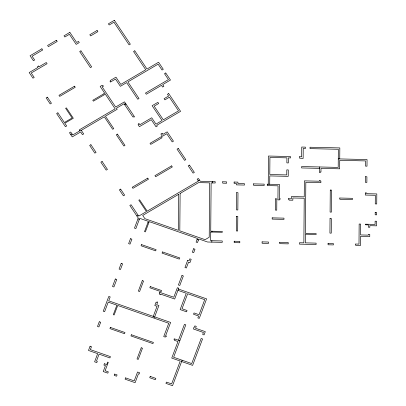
<?xml version="1.0" encoding="UTF-8"?>
<svg xmlns="http://www.w3.org/2000/svg" width="406" height="406" viewBox="0 0 406 406"><rect width="100%" height="100%" fill="white"/><g stroke="black" fill="none" stroke-linecap="round" stroke-linejoin="round"><path stroke-width="0.61" d="M211.83 242.113L211.841 240.722M211.912 232.049L211.917 231.212M212.302 182.928L212.313 181.533M268.239 184.217L268.462 156.031L290.529 156.543L290.518 157.934L288.382 157.883L288.341 162.938L286.864 162.902L286.905 157.853L269.929 157.462L269.792 174.529L286.768 174.92L286.809 169.87L288.285 169.906L288.235 176.346L269.782 175.925L269.716 184.248M319.527 166.962L319.486 172.575L320.222 172.591L320.227 171.961L320.963 171.982L320.994 168.394L339.665 168.82L339.731 160.324L365.562 160.918L365.522 166.14L366.999 166.176L367.049 159.558L338.269 158.893M339.746 158.929L339.832 147.921L310.017 147.236L310.006 148.626L338.345 149.281L338.198 167.394L301.597 166.551L301.587 167.947L319.517 168.358M153.255 316.381L157.036 306.322L154.808 305.54L156.056 302.211L156.757 302.455L156.975 301.866L157.67 302.11L156.691 304.723L158.919 305.5L154.402 317.517L153.255 316.381L108.712 300.836L110.183 296.913L108.793 296.431L103.246 311.194L104.636 311.676L108.219 302.14L116.882 305.165L113.299 314.701L114.137 314.995L117.72 305.454L168.734 323.262L163.725 336.589L165.328 337.147L165.572 336.493L166.196 336.711L166.445 336.056L165.607 335.767L170.616 322.44L154.645 316.868M178.447 340.248L184.415 324.374L185.806 324.861L173.631 357.26L191.723 363.578L201.153 338.492L202.543 338.98L192.627 365.37L181.629 361.528M182.121 360.223L172.545 385.7L165.932 383.391L166.424 382.087L171.647 383.909L180.239 361.046L171.748 358.082L177.96 341.553L174.372 340.304L174.621 339.649L173.991 339.431L174.24 338.777L179.843 340.735M70.822 134.767L72.065 134.036M124.373 104.23L125.616 103.5M81.296 130.351L104.306 116.837L112.65 129.301L113.771 128.646L105.428 116.182L117.182 109.28L116.466 108.209L124.053 103.753L132.914 116.989L133.533 116.623L133.894 117.161L134.513 116.796L124.505 101.835L115.674 107.022L102.205 86.899L103.449 86.168L103.053 85.575L102.49 85.905L102.094 85.311L100.165 86.442L115.142 108.823L79.256 129.895L79.855 130.783L72.699 134.985L70.715 132.016L69.472 132.747L72.253 136.903L80.647 131.97L82.433 134.645L83.677 133.914L81.296 130.351L79.652 130.488M124.769 104.824L126.012 104.093M136.863 215.962L138.106 215.231M198.209 180.766L199.453 180.036M137.933 218.89L139.324 219.377M147.992 222.402L148.824 222.691M197.057 239.525L198.448 240.012M178.447 289.042L206.598 298.867L199.26 318.395L197.864 317.908L198.58 316.015L193.53 314.254L194.022 312.95L199.067 314.711L204.715 299.684L187.663 293.736L182.02 308.758L187.064 310.519L186.572 311.828L180.137 309.58L186.273 293.249L177.955 290.346M178.625 194.332L178.341 230.334L144.876 218.651L142.714 215.424L178.625 194.332M180.112 193.464L179.812 230.847L205.096 239.672L209.212 237.256L209.643 182.867L198.585 182.614L180.112 193.464M210.729 232.019L210.658 240.692L222.244 240.961L222.234 242.357L207.588 242.017L198.844 238.967L197.489 242.56L196.098 242.072L197.448 238.479L149.22 221.646L145.363 231.902L144.531 231.613L148.383 221.356L139.72 218.332L135.863 228.588L134.472 228.101L138.253 218.042L129.829 205.456L131.077 204.725L138.705 216.124L146.444 211.577L138.816 200.178L139.562 199.742L147.19 211.14L198.407 181.061L197.159 179.193L198.402 178.462L200.275 181.259L215.19 181.599L215.18 182.994L211.12 182.903L210.734 231.187L222.321 231.45L222.315 232.288L210.729 232.019M222.716 181.776L222.706 183.167L226.584 183.258L226.594 181.863L222.716 181.776M234.12 182.035L234.11 183.431L236.434 183.482L236.424 184.877L244.468 185.06L244.478 183.669L237.911 183.517L237.921 182.127L234.12 182.035M234.201 241.235L234.191 242.631L239.799 242.758L239.809 241.367L234.201 241.235M236.465 216.342L236.353 230.973L237.677 231.004L237.794 216.373L236.465 216.342M236.657 192.652L236.52 209.932L237.845 209.963L237.982 192.683L236.657 192.652M253.481 183.877L253.471 185.268L264.169 185.517L264.179 184.121L253.481 183.877M262.098 241.88L262.088 243.27L268.508 243.422L268.518 242.027L262.098 241.88M267.28 184.192L267.27 185.588L278.044 185.836L277.932 199.874L279.48 199.909L279.49 199.214L280.15 199.229L280.155 198.534L279.419 198.514L279.531 184.476L267.28 184.192M272.177 217.86L272.172 219.113L283.977 219.387L283.987 218.134L272.177 217.86M275.507 198.844L275.415 210.13L276.745 210.161L276.831 198.874L275.507 198.844M279.734 242.286L279.724 243.676L288.209 243.874L288.224 242.478L279.734 242.286M288.422 198.722L288.417 199.417L289.082 199.432L289.077 200.133L292.838 200.219L292.858 197.986L304.221 198.25L303.866 242.839L299.44 242.737L299.43 244.133L316.107 244.513L316.117 243.123L305.342 242.874L305.413 234.201L316.188 234.45L316.193 233.612L305.419 233.364L305.825 182.294L320.882 182.639L320.892 181.035L320.156 181.02L320.161 180.396L319.42 180.376L319.415 181.213L304.363 180.868L304.236 196.854L291.391 196.56L291.376 198.788L288.422 198.722M299.532 156.746L299.521 158.142L303.135 158.436L303.216 148.469L305.429 148.52L305.444 147.129L301.749 147.043L301.673 156.797L299.532 156.746M328.073 243.397L328.063 244.793L333.377 244.914L333.387 243.519L328.073 243.397M330.042 218.494L329.926 233.125L331.255 233.156L331.372 218.524L330.042 218.494M330.271 190.069L330.093 212.084L331.423 212.115L331.595 190.099L330.271 190.069M339.802 198.021L339.792 199.275L352.413 199.569L352.423 198.316L339.802 198.021M355.676 244.031L355.661 245.427L360.462 245.539L360.533 236.338L369.759 236.551L369.775 234.358L368.298 234.323L368.293 235.125L360.543 234.947L360.629 224.076L359.153 224.046L358.995 244.107L355.676 244.031M365.309 192.967L365.288 195.058L375.327 195.286L375.256 203.929L376.732 203.959L376.814 193.926L366.775 193.698L366.785 193.002L365.309 192.967M365.436 176.732L365.39 182.375L366.867 182.411L366.912 176.767L365.436 176.732M365.573 224.193L365.573 224.817L368.374 224.883L368.354 227.218L369.83 227.253L369.846 225.685L376.56 225.837L376.595 221.24L375.119 221.204L375.093 224.411L365.573 224.193M375.19 212.424L375.169 214.794L376.646 214.83L376.666 212.46L375.19 212.424M90.086 346.206L88.488 350.454L97.673 353.656L94.608 361.822L96.801 362.588L97.288 361.284L96.491 361.005L99.069 354.144L109.924 357.935L110.417 356.625L90.371 349.632L91.477 346.694L90.086 346.206M99.267 321.775L97.501 326.48L98.891 326.962L100.658 322.262L99.267 321.775M115.345 278.988L112.523 286.499L113.913 286.986L116.74 279.475L115.345 278.988M121.216 263.377L119.08 269.056L120.47 269.543L122.607 263.859L121.216 263.377M130.493 238.682L128.631 243.646L130.021 244.133L131.889 239.17L130.493 238.682M110.371 327.424L109.93 328.601L124.54 333.702L124.982 332.524L110.371 327.424M141.501 244.595L141.06 245.767L155.676 250.867L156.117 249.695L141.501 244.595M104.388 363.761L103.895 365.065L105.464 365.613L103.231 371.556L107.823 373.16L108.316 371.855L105.113 370.739L108.28 362.309L107.651 362.091L106.722 364.573L104.388 363.761M142.283 280.632L138.355 291.082L139.608 291.518L143.536 281.069L142.283 280.632M114.715 374.088L114.223 375.398L116.593 376.22L117.08 374.916L114.715 374.088M131.387 334.757L130.945 335.935L152.94 343.608L153.382 342.436L131.387 334.757M162.517 251.928L162.075 253.105L179.335 259.13L179.777 257.952L162.517 251.928M150.276 286.595L149.834 287.773L161.111 291.706L161.552 290.534L150.276 286.595M125.576 377.879L125.084 379.184L135.107 382.68L138.446 373.799L139.141 374.043L139.628 372.733L137.543 372.008L134.203 380.889L125.576 377.879M159.766 292.345L159.248 293.721L159.949 293.964L159.725 294.548L160.421 294.792L160.664 294.142L174.692 299.034L178.767 288.189L177.376 287.707L173.788 297.243L159.766 292.345M141.212 347.795L137.01 358.965L138.263 359.401L142.465 348.231L141.212 347.795M181.964 275.491L178.407 284.961L179.797 285.448L183.355 275.973L181.964 275.491M187.638 260.398L184.958 267.518L186.354 268.006L188.536 262.19L189.927 262.677L191.196 259.312L189.8 258.825L189.029 260.885L187.638 260.398M193.596 248.736L192.307 252.167L193.698 252.649L194.987 249.218L193.596 248.736M150.21 376.428L149.718 377.732L155.356 379.701L155.848 378.392L150.21 376.428M193.951 327.703L193.459 329.007L203.411 332.484L202.675 334.442L204.066 334.925L205.294 331.661L195.55 328.261L196.26 326.368L194.87 325.881L193.951 327.703M41.884 48.811L30.064 55.754L33.383 60.707L34.627 59.976L32.104 56.211L42.681 49.999L41.884 48.811M56.439 40.265L47.603 45.452L48.4 46.639L57.231 41.453L56.439 40.265M69.873 32.378L64.026 35.809L64.818 36.997L69.421 34.297L76.176 44.386L79.287 42.559L78.49 41.371L76.627 42.468L69.873 32.378M97.085 30.455L89.812 34.728L90.604 35.911L97.882 31.643L97.085 30.455M114.375 20.3L108.407 23.807L109.199 24.994L113.929 22.218L129.103 44.893L130.346 44.163L114.375 20.3M38.682 66.031L37.438 66.762L37.895 67.447L29.186 72.557L32.962 78.196L34.206 77.465L31.226 73.014L47.086 63.701L46.289 62.514L39.138 66.716L38.682 66.031M80.936 50.851L79.693 51.582L90.421 67.609L91.665 66.878L80.936 50.851M47.395 97.176L46.152 97.902L50.202 103.956L51.445 103.231L47.395 97.176M74.531 86.199L58.982 95.329L59.697 96.4L75.247 87.27L74.531 86.199M134.797 50.811L133.554 51.542L145.749 69.761L120.81 84.407L115.964 77.165L110.178 80.566L110.574 81.159L110.016 81.484L110.412 82.078L115.512 79.084L120.359 86.326L126.642 82.636L137.766 99.257L139.009 98.526L127.885 81.905L158.112 64.158L162.045 70.035L163.288 69.304L158.563 62.24L146.992 69.035L134.797 50.811M57.88 112.843L56.637 113.573L65.417 126.692L66.66 125.961L64.833 123.231L73.324 118.247L66.371 107.859L65.625 108.295L72.101 117.973L64.356 122.521L57.88 112.843M103.865 93.781L92.791 100.282L93.39 101.17L104.459 94.669L103.865 93.781M165.755 72.984L164.511 73.714L168.444 79.591L145.49 93.065L146.287 94.253L161.461 85.341L162.613 87.067L163.857 86.336L162.704 84.61L170.479 80.048L165.755 72.984M168.703 93.578L167.46 94.304L168.612 96.029L164.105 98.673L164.897 99.861L169.409 97.217L178.544 110.868L163.308 119.816L154.168 106.164L158.68 103.515L157.883 102.327L152.133 105.707L162.065 120.546L155.97 124.124L151.717 117.77L139.837 124.749L138.964 123.444L138.345 123.81L138.7 124.343L138.081 124.708L139.39 126.667L151.271 119.689L156.036 126.814L157.279 126.083L156.762 125.312L180.584 111.325L168.703 93.578M90.908 144.714L89.665 145.444L94.831 153.163L96.075 152.433L90.908 144.714M117.425 134.107L116.304 134.762L123.855 146.043L124.972 145.384L117.425 134.107M102.114 161.456L100.871 162.187L106.194 170.139L107.438 169.409L102.114 161.456M162.126 133.325L160.883 134.056L162.395 136.309L166.744 133.752L172.21 141.917L173.453 141.186L167.196 131.838L162.842 134.391L162.126 133.325M161.339 136.68L150.022 143.328L150.738 144.394L162.055 137.751L161.339 136.68M178.3 148.429L177.057 149.159L184.563 160.375L185.806 159.644L178.3 148.429M120.628 189.115L119.384 189.846L123.394 195.839L124.637 195.108L120.628 189.115M147.764 178.143L132.214 187.273L132.929 188.338L148.479 179.208L147.764 178.143M171.611 165.876L154.94 175.661L155.655 176.732L172.327 166.942L171.611 165.876M189.465 165.105L188.217 165.836L193.104 173.139L194.347 172.408L189.465 165.105"/></g></svg>
